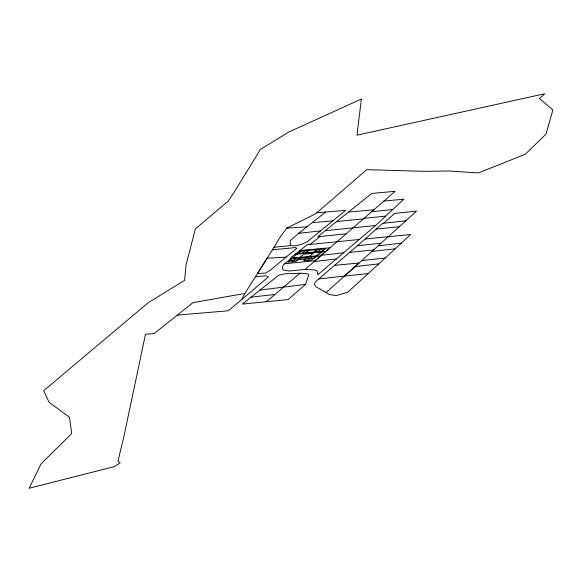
<?xml version="1.0" encoding="UTF-8"?>
<svg xmlns="http://www.w3.org/2000/svg" width="582" height="582" viewBox="0 0 582 582"><rect width="100%" height="100%" fill="white"/><g stroke="black" fill="none" stroke-linecap="round" stroke-linejoin="round"><path stroke-width="0.87" d="M305.535 284.351L308.911 274.318L306.212 273.562L300.057 273.213L284.474 273.86L278.662 275.242L242.359 304.08L288.177 299.563L305.535 284.351L259.819 290.098M290.462 245.182L292.993 245.888L296.405 245.684L300.981 244.556L307.063 241.872L345.664 210.342L325.651 212.037L298.661 233.317L290.323 240.533L290.265 245.684L274.035 247.226L244.877 293.466L241.581 299.701L228.071 310.795L177.35 315.124L154.266 333.479L145.471 334.264L123.82 436.856L118.022 460.937L120.205 462.814L114.625 466.56L29.1 488.254L41.118 463.832L71.681 433.575L69.527 417.258L49.114 402.337L43.708 390.682L148.17 302.742L184.589 280.349L186.036 264.912L195.443 228.813L228.013 201.292L234.459 191.733L260.416 149.45L288.723 132.056L361.386 99.027L356.97 135.191L544.781 93.746L539.521 98.569L552.9 109.933L545.996 134.064L525.342 154.237L478.448 172.912L448.446 170.984L423.914 171.334L366.776 169.653L315.633 213.776L286.708 228.188L280.117 237.085L274.035 247.226M305.077 269.466L314.476 269.903L317.074 270.957L317.845 274.719L375.594 225.518L403.864 199.168L383.916 201.066L305.077 269.466L289.087 270.994L283.587 270.026L282.328 268.746L283.172 265.036L291.102 258.473L290.12 258.524L291.8 256.858L299.941 250.522M385.168 258.066L410.732 234.495L365.234 238.991L316.266 281.113L314.185 283.943L315.691 286.606L329.186 294.427L336.156 295.62L347.745 292.237L385.168 258.066L361.917 260.518L326.226 292.39M361.917 260.518L416.523 211.135L394.712 213.405L383.56 223.226L382.541 223.364L365.234 238.991M318.732 278.931L344.355 276.108L359.007 263.006L334.846 265.334M284.547 263.799L315.189 260.634L329.732 247.83L299.788 250.536L307.289 244.724L359.32 239.486M266.243 301.767L300.057 273.213M241.581 299.701L268.491 276.85L266.112 275.723L255.469 276.683M292.462 258.452L288.083 262.147L295.874 261.442L300.254 257.746M297.722 254.021L302.102 250.325M291.975 261.798L296.354 258.102M301.614 253.672L306.001 249.976M308.234 250.435L298.77 258.415L308.278 257.433L317.583 249.583M309.893 249.62L304.633 254.058L312.425 253.352L317.685 248.921M308.045 257.048L303.659 260.736L311.45 260.038L315.83 256.342M307.558 260.387L311.937 256.691M317.197 252.261L321.577 248.565M325.469 248.216L316.419 255.847L292.353 258.022M286.053 257.142L270.732 269.866L265.858 273.002L257.419 273.613L267.225 258.212L286.053 257.142L296.966 248.23L295.256 247.612L272.172 249.816M383.916 201.066L395.069 191.325L371.833 193.428L317.605 236.772L345.672 233.884M177.35 315.124L192.977 302.625L244.877 293.466M310.039 244.389L320.049 236.554M314.105 261.544L336.229 258.954M251.053 297.191L274.711 294.463M355.027 266.571L378.678 263.879M378.147 245.793L401.209 243.211M371.898 251.453L395.076 248.834M298.661 233.317L320.718 230.872M383.56 223.226L405.989 220.804M321.373 255.258L343.365 252.879M349.855 252.421L373.586 249.882M344.355 276.108L368.275 273.555M375.594 225.518L325.564 230.647M357.457 245.713L380.955 243.24M363.903 218.374L385.655 216.097M371.651 211.71L392.632 209.578M376.03 229.097L399.296 226.762M336.985 221.509L363.335 218.89M348.764 212.037L373.833 209.775M297.606 253.592L321.671 251.417M295.154 254.254L325.556 251.504M290.964 258.59L320.544 255.913M312.236 222.63L333.035 220.854M316.921 212.743L325.651 212.037M286.708 228.188L306.845 226.798M300.53 251.126L289.21 260.671L314.578 258.044L325.454 248.878L300.53 251.126"/></g></svg>
